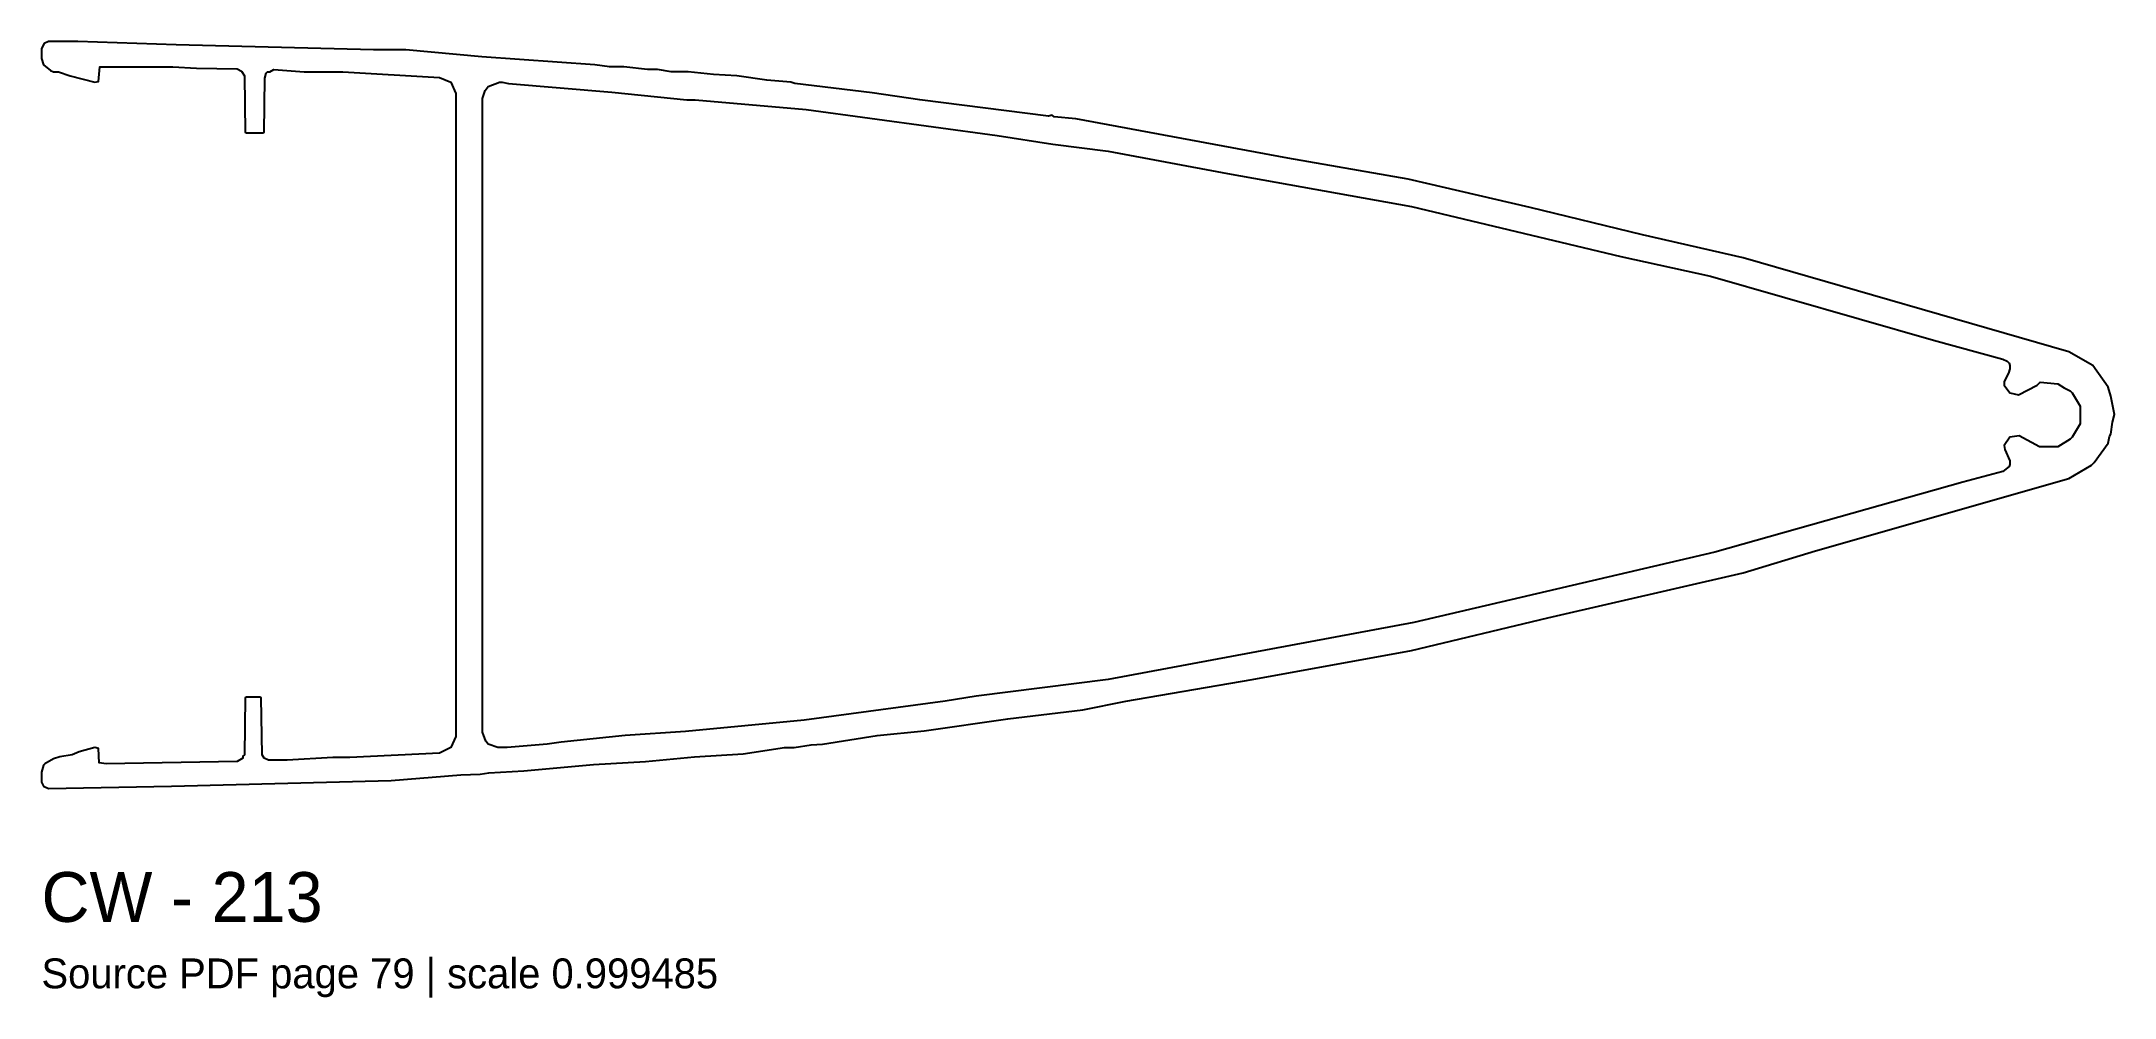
# Model space of a CAD drawing. Header units: millimetres. Extents: x 0 to 125, y -13 to 45.
import ezdxf

# ---------------------------------------------------------------- set-up
doc = ezdxf.new("R2010")
doc.units = ezdxf.units.MM
doc.layers.add('INFO', color=7, linetype='Continuous')
doc.layers.add('PROFILE', color=7, linetype='Continuous')

msp = doc.modelspace()

# ---------------------------------------------------------------- linework, layer by layer
at = {"layer": 'PROFILE'}
for points in [[(0, 44.6), (0, 44), (0.13, 43.62), (0.55, 43.28), (0.72, 43.2), (1.02, 43.2), (1.73, 42.95), (3.22, 42.57), (3.43, 42.61), (3.51, 43.5), (7.91, 43.5), (9.35, 43.41), (11.8, 43.37), (12.06, 43.24), (12.23, 42.95), (12.27, 39.56), (12.35, 39.52), (13.33, 39.52), (13.41, 39.56), (13.46, 42.82), (13.54, 43.12), (13.62, 43.2), (13.75, 43.2), (14.01, 43.33), (15.82, 43.2), (18.15, 43.2), (23.99, 42.86), (24.67, 42.57), (24.96, 41.89), (24.96, 3.17), (24.67, 2.5), (23.99, 2.16), (18.57, 1.9), (17.56, 1.9), (14.81, 1.73), (13.67, 1.73), (13.41, 1.86), (13.29, 2.07), (13.24, 5.5), (13.16, 5.54), (12.35, 5.54), (12.27, 5.5), (12.23, 2.07), (12.14, 1.99), (12.14, 1.86), (11.8, 1.65), (3.89, 1.52), (3.47, 1.57), (3.43, 2.45), (3.22, 2.5), (2.28, 2.24), (1.86, 2.07), (1.1, 1.95), (0.72, 1.82), (0.21, 1.52), (0.13, 1.44), (0, 1.02), (0, 0.42), (0.13, 0.17), (0.42, 0.04), (7.83, 0.17), (21.07, 0.51), (25.26, 0.85), (26.44, 0.89), (26.95, 0.97), (29.07, 1.1), (33.26, 1.48), (36.39, 1.65), (39.35, 1.95), (42.27, 2.12), (44.77, 2.5), (45.36, 2.5), (46.37, 2.67), (47.05, 2.71), (50.35, 3.22), (53.19, 3.51), (58.22, 4.23), (62.75, 4.78), (65.33, 5.29), (72.95, 6.6), (82.55, 8.34), (90.76, 10.32), (102.52, 13.03), (106.88, 14.34), (122.15, 18.7), (123.51, 19.51), (123.68, 19.67), (124.52, 20.82), (124.61, 21.24), (124.69, 21.37), (124.78, 22.09), (124.9, 22.55), (124.69, 23.65), (124.52, 24.2), (123.59, 25.51), (122.15, 26.32), (102.52, 31.99), (96.47, 33.38), (89.7, 35.03), (82.34, 36.73), (75.1, 38), (62.32, 40.37), (61.01, 40.49), (60.89, 40.58), (60.67, 40.53), (52.93, 41.51), (50.05, 41.93), (45.4, 42.48), (45.15, 42.57), (43.71, 42.69), (41.89, 42.95), (40.49, 43.03), (38.97, 43.2), (37.95, 43.2), (37.11, 43.33), (36.51, 43.33), (35.08, 43.5), (34.23, 43.5), (33.34, 43.62), (26.53, 44.09), (21.96, 44.51), (20.01, 44.51), (8.12, 44.81), (2.2, 45.02), (0.42, 45.02), (0.17, 44.89)], [(26.57, 41.59), (26.74, 42.06), (26.91, 42.31), (27.59, 42.57), (27.76, 42.57), (28.14, 42.48), (34.36, 41.97), (38.88, 41.51), (39.39, 41.51), (46.08, 40.92), (57.59, 39.35), (60.93, 38.84), (64.27, 38.42), (71.46, 37.06), (82.55, 35.08), (95.16, 32.07), (100.57, 30.89), (113.99, 27.04), (118.18, 25.89), (118.43, 25.77), (118.56, 25.64), (118.6, 25.51), (118.6, 25.3), (118.51, 25.05), (118.26, 24.54), (118.26, 24.33), (118.6, 23.86), (119.11, 23.74), (120.25, 24.33), (120.42, 24.5), (121.48, 24.41), (121.86, 24.16), (122.24, 23.99), (122.36, 23.86), (122.83, 23.06), (122.83, 22), (122.36, 21.2), (122.24, 21.07), (121.48, 20.61), (120.38, 20.61), (119.15, 21.28), (118.6, 21.2), (118.26, 20.69), (118.3, 20.44), (118.6, 19.76), (118.6, 19.55), (118.56, 19.42), (118.18, 19.12), (115.76, 18.49), (100.83, 14.26), (82.68, 10.03), (64.27, 6.6), (56.32, 5.59), (54.45, 5.29), (45.95, 4.15), (38.8, 3.47), (35.16, 3.22), (31.31, 2.83), (30.46, 2.71), (28.05, 2.5), (27.5, 2.5), (26.91, 2.71), (26.78, 2.88), (26.57, 3.43)]]:
    msp.add_lwpolyline(points, close=True, dxfattribs=at)

# ---------------------------------------------------------------- texts
at = {"layer": 'INFO'}
for s, height, p in [('CW - 213', 3, (0, -8)), ('Source PDF page 79 | scale 0.999485', 1.8, (0, -12))]:
    msp.add_text(s, height=height, dxfattribs=at).set_placement(p)

doc.saveas('drawing.dxf')
